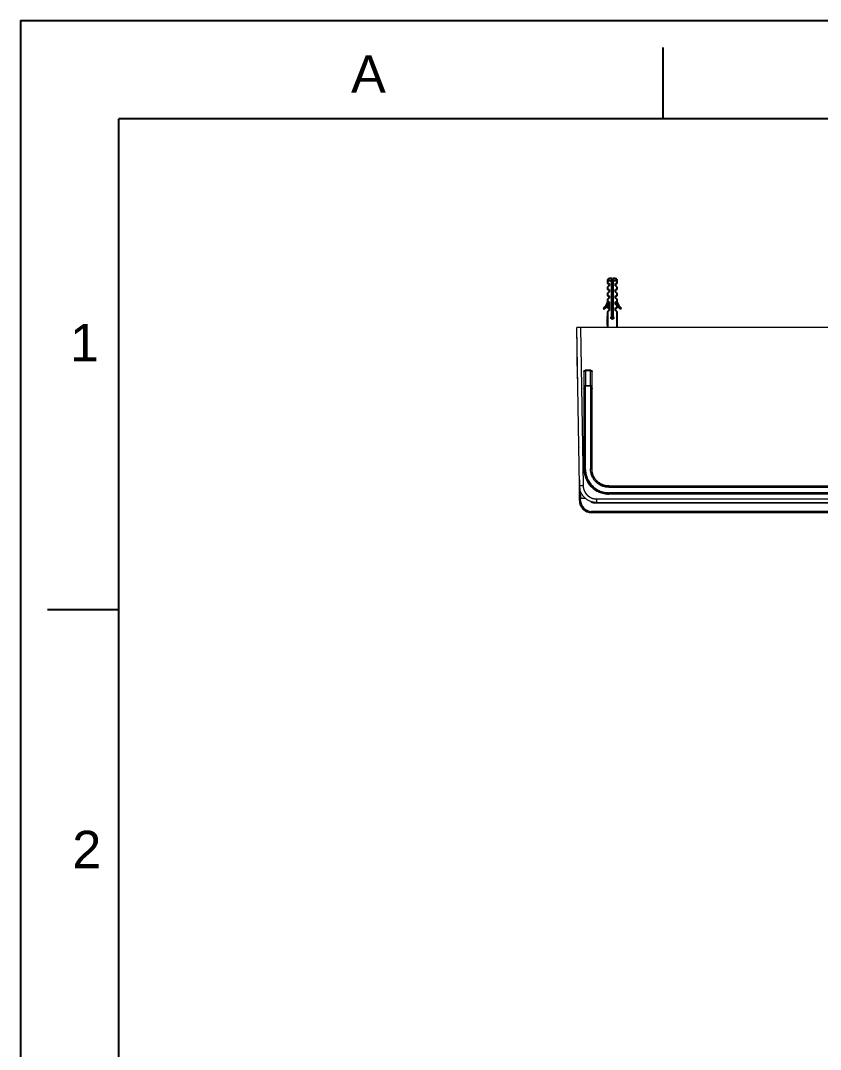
# Model space of a CAD drawing. Header units: millimetres. Extents: x 13235 to 13829, y -4257 to -3417.
# Drawn here: x 13235.3 to 13398.1, y -3626.8 to -3417.3 of the extents above; entities that cross this region are included whole.
import ezdxf

# ---------------------------------------------------------------- set-up
doc = ezdxf.new("R2010")
doc.units = ezdxf.units.MM
doc.header["$LTSCALE"] = 0.1
doc.layers.get('0').update_dxf_attribs({"lineweight": 15})
doc.layers.add('FORM', color=7, linetype='Continuous')
doc.styles.get("Standard").update_dxf_attribs({"font": 'arial.ttf'})

msp = doc.modelspace()

# ---------------------------------------------------------------- linework, layer by layer
at = {"linetype": 'Continuous', "lineweight": 25}
for p, q in [((13354.727, -3470.317), (13354.727, -3470.817)), ((13355.602, -3470.317), (13354.727, -3470.317)), ((13354.727, -3470.817), (13355.102, -3470.817)), ((13355.102, -3470.817), (13355.102, -3471.317)), ((13355.602, -3469.817), (13355.227, -3469.817)), ((13355.602, -3477.601), (13355.602, -3470.317)), ((13356.227, -3469.817), (13355.852, -3469.817)), ((13355.852, -3470.317), (13355.852, -3477.601)), ((13356.727, -3470.317), (13355.852, -3470.317)), ((13356.352, -3470.817), (13356.727, -3470.817)), ((13356.352, -3471.317), (13356.352, -3470.817)), ((13356.727, -3470.817), (13356.727, -3470.317)), ((13354.727, -3471.567), (13354.727, -3472.067)), ((13354.727, -3472.067), (13355.102, -3472.067)), ((13354.727, -3472.817), (13354.727, -3473.317)), ((13354.727, -3473.317), (13355.102, -3473.317)), ((13355.102, -3472.067), (13355.102, -3472.567)), ((13355.102, -3473.317), (13355.102, -3473.817)), ((13355.727, -3471.567), (13355.602, -3471.881)), ((13355.727, -3472.22), (13355.602, -3472.22)), ((13355.727, -3472.407), (13355.602, -3472.44)), ((13355.602, -3472.502), (13355.727, -3472.474)), ((13355.727, -3472.811), (13355.602, -3472.811)), ((13355.727, -3472.917), (13355.602, -3472.945)), ((13355.602, -3472.994), (13355.727, -3472.967)), ((13355.727, -3473.417), (13355.602, -3473.445)), ((13355.602, -3473.494), (13355.727, -3473.467)), ((13355.712, -3471.878), (13355.727, -3471.878)), ((13355.852, -3471.88), (13355.727, -3471.567)), ((13355.727, -3471.878), (13355.727, -3471.567)), ((13355.852, -3473.39), (13355.727, -3473.417)), ((13355.727, -3473.467), (13355.852, -3473.439)), ((13356.352, -3472.067), (13356.727, -3472.067)), ((13356.352, -3472.567), (13356.352, -3472.067)), ((13356.352, -3473.317), (13356.727, -3473.317)), ((13356.352, -3473.817), (13356.352, -3473.317)), ((13356.727, -3472.067), (13356.727, -3471.567)), ((13356.727, -3473.317), (13356.727, -3472.817)), ((13354.727, -3474.067), (13354.727, -3474.567)), ((13354.727, -3474.567), (13354.796, -3474.567)), ((13354.727, -3475.317), (13355.102, -3475.067)), ((13354.727, -3475.817), (13354.727, -3475.317)), ((13354.861, -3474.344), (13354.861, -3474.567)), ((13354.861, -3474.567), (13355.102, -3474.567)), ((13355.102, -3474.567), (13355.102, -3476.317)), ((13355.727, -3473.917), (13355.602, -3473.945)), ((13355.727, -3473.967), (13355.602, -3473.994)), ((13355.602, -3474.445), (13355.727, -3474.417)), ((13355.727, -3474.467), (13355.602, -3474.494)), ((13355.727, -3474.917), (13355.602, -3474.945)), ((13355.602, -3474.994), (13355.727, -3474.967)), ((13355.727, -3475.417), (13355.602, -3475.445)), ((13355.602, -3475.494), (13355.727, -3475.467)), ((13355.852, -3473.89), (13355.727, -3473.917)), ((13355.727, -3473.967), (13355.852, -3473.939)), ((13355.852, -3474.39), (13355.727, -3474.417)), ((13355.852, -3474.439), (13355.727, -3474.467)), ((13355.852, -3474.89), (13355.727, -3474.917)), ((13355.727, -3474.967), (13355.852, -3474.939)), ((13355.852, -3475.39), (13355.727, -3475.417)), ((13355.727, -3475.467), (13355.852, -3475.439)), ((13356.352, -3475.067), (13356.352, -3474.567)), ((13356.352, -3474.567), (13356.727, -3474.567)), ((13356.727, -3474.567), (13356.727, -3474.067)), ((13356.727, -3475.817), (13356.727, -3475.317)), ((13353.929, -3475.878), (13354.095, -3476.065)), ((13354.677, -3477.546), (13354.729, -3477.546)), ((13354.677, -3477.546), (13354.677, -3477.557)), ((13354.733, -3477.557), (13354.677, -3477.557)), ((13354.677, -3477.557), (13354.677, -3477.567)), ((13354.736, -3477.567), (13354.677, -3477.567)), ((13354.677, -3477.567), (13354.677, -3477.588)), ((13354.743, -3477.588), (13354.677, -3477.588)), ((13354.677, -3477.588), (13354.677, -3477.619)), ((13354.749, -3477.619), (13354.677, -3477.619)), ((13354.677, -3477.619), (13354.677, -3477.671)), ((13354.757, -3477.671), (13354.677, -3477.671)), ((13354.677, -3477.671), (13354.677, -3477.734)), ((13354.759, -3477.734), (13354.677, -3477.734)), ((13354.677, -3477.734), (13354.677, -3477.796)), ((13354.727, -3475.817), (13355.102, -3475.817)), ((13354.727, -3476.567), (13354.727, -3477.546)), ((13355.727, -3475.917), (13355.602, -3475.945)), ((13355.727, -3475.967), (13355.602, -3475.994)), ((13355.727, -3476.917), (13355.602, -3476.945)), ((13355.602, -3476.994), (13355.727, -3476.967)), ((13355.602, -3477.494), (13355.727, -3477.467)), ((13355.852, -3475.89), (13355.727, -3475.917)), ((13355.727, -3475.967), (13355.852, -3475.939)), ((13355.852, -3476.39), (13355.727, -3476.417)), ((13355.852, -3476.439), (13355.727, -3476.467)), ((13355.852, -3476.89), (13355.727, -3476.917)), ((13355.727, -3476.967), (13355.852, -3476.939)), ((13355.852, -3477.39), (13355.727, -3477.417)), ((13355.727, -3477.467), (13355.852, -3477.439)), ((13356.352, -3475.817), (13356.727, -3475.817)), ((13356.352, -3476.317), (13356.352, -3475.817)), ((13356.727, -3479.817), (13356.727, -3476.567)), ((13357.526, -3475.878), (13357.36, -3476.065)), ((13354.757, -3477.796), (13354.677, -3477.796)), ((13354.677, -3477.796), (13354.677, -3477.848)), ((13354.749, -3477.848), (13354.677, -3477.848)), ((13354.677, -3477.848), (13354.677, -3477.88)), ((13354.743, -3477.88), (13354.677, -3477.88)), ((13354.677, -3477.88), (13354.677, -3477.9)), ((13354.736, -3477.9), (13354.677, -3477.9)), ((13354.677, -3477.9), (13354.677, -3477.911)), ((13354.733, -3477.911), (13354.677, -3477.911)), ((13354.677, -3477.911), (13354.677, -3477.921)), ((13354.729, -3477.921), (13354.677, -3477.921)), ((13354.733, -3478.005), (13354.677, -3478.005)), ((13354.677, -3478.005), (13354.677, -3478.109)), ((13354.677, -3478.109), (13354.677, -3478.171)), ((13354.759, -3478.109), (13354.677, -3478.109)), ((13354.759, -3478.171), (13354.677, -3478.171)), ((13354.677, -3478.171), (13354.677, -3478.421)), ((13354.733, -3478.421), (13354.677, -3478.421)), ((13354.759, -3478.505), (13354.677, -3478.505)), ((13354.677, -3478.505), (13354.677, -3478.567)), ((13354.759, -3478.567), (13354.677, -3478.567)), ((13354.677, -3478.567), (13354.677, -3478.682)), ((13354.734, -3478.682), (13354.677, -3478.682)), ((13354.677, -3478.682), (13354.677, -3478.796)), ((13354.759, -3478.796), (13354.677, -3478.796)), ((13354.677, -3478.796), (13354.677, -3478.859)), ((13354.759, -3478.859), (13354.677, -3478.859)), ((13354.735, -3478.942), (13354.677, -3478.942)), ((13354.677, -3478.942), (13354.677, -3478.963)), ((13354.743, -3478.963), (13354.677, -3478.963)), ((13354.677, -3478.963), (13354.677, -3478.994)), ((13354.749, -3478.994), (13354.677, -3478.994)), ((13354.677, -3478.994), (13354.677, -3479.046)), ((13354.757, -3479.046), (13354.677, -3479.046)), ((13354.677, -3479.046), (13354.677, -3479.098)), ((13354.759, -3479.098), (13354.677, -3479.098)), ((13354.677, -3479.098), (13354.677, -3479.161)), ((13354.759, -3479.161), (13354.677, -3479.161)), ((13354.677, -3479.161), (13354.677, -3479.213)), ((13354.757, -3479.213), (13354.677, -3479.213)), ((13354.677, -3479.213), (13354.677, -3479.265)), ((13354.749, -3479.265), (13354.677, -3479.265)), ((13354.677, -3479.265), (13354.677, -3479.296)), ((13354.743, -3479.296), (13354.677, -3479.296)), ((13354.677, -3479.296), (13354.677, -3479.317)), ((13354.735, -3479.317), (13354.677, -3479.317)), ((13354.727, -3477.921), (13354.727, -3478.005)), ((13354.727, -3478.421), (13354.727, -3478.505)), ((13354.727, -3478.859), (13354.727, -3478.942)), ((13354.727, -3479.317), (13354.727, -3479.817)), ((13354.733, -3478.005), (13354.733, -3478.109)), ((13354.733, -3478.171), (13354.733, -3478.421)), ((13354.759, -3478.109), (13354.759, -3478.171)), ((13354.759, -3478.505), (13354.759, -3478.567)), ((13354.759, -3478.796), (13354.759, -3478.859)), ((13354.759, -3479.098), (13354.759, -3479.161))]:
    msp.add_line(p, q, dxfattribs=at)
at = {"linetype": 'Continuous', "lineweight": 18, "extrusion": (-1.22465e-16, -1, 0)}
for p, q in [((13348.546, -3484.321), (13348.468, -3479.817)), ((13349.218, -3479.817), (13348.468, -3479.817)), ((13349.03, -3512.001), (13348.468, -3479.817)), ((13349.03, -3512.001), (13348.468, -3479.817)), ((13349.218, -3479.817), (13348.468, -3479.817)), ((13422.665, -3479.817), (13349.218, -3479.817)), ((13422.665, -3479.817), (13349.218, -3479.817)), ((13349.935, -3488.727), (13349.935, -3492.177)), ((13349.935, -3488.727), (13349.935, -3492.177)), ((13351.36, -3488.452), (13350.21, -3488.452)), ((13351.36, -3488.452), (13350.21, -3488.452)), ((13351.635, -3492.177), (13351.635, -3488.727)), ((13351.635, -3492.177), (13351.635, -3488.727)), ((13350, -3492.276), (13349.982, -3492.276)), ((13350, -3492.276), (13349.983, -3492.276)), ((13349.986, -3492.262), (13349.986, -3492.279)), ((13349.986, -3492.262), (13349.986, -3492.28)), ((13349.986, -3492.276), (13349.994, -3492.269)), ((13349.986, -3492.276), (13349.994, -3492.269)), ((13350.025, -3491.653), (13350.275, -3491.653)), ((13351.285, -3491.653), (13351.535, -3491.653)), ((13350.002, -3492.648), (13350.002, -3492.678)), ((13350.002, -3492.678), (13350.002, -3508.711)), ((13351.571, -3492.678), (13351.571, -3492.648)), ((13348.872, -3504.158), (13348.872, -3503.013)), ((13348.872, -3504.158), (13348.872, -3504.167)), ((13349.008, -3514.992), (13349.008, -3510.793)), ((13355.071, -3512.063), (13428.665, -3512.063)), ((13349.32, -3514.567), (13350.36, -3514.567)), ((13352.529, -3515.44), (13423.274, -3515.44)), ((13352.529, -3515.44), (13352.732, -3515.44)), ((13428.665, -3513.711), (13355.002, -3513.711)), ((13351.508, -3517.492), (13428.664, -3517.492)), ((13351.508, -3517.492), (13351.508, -3517.492))]:
    msp.add_line(p, q, dxfattribs=at)
at = {"linetype": 'Continuous', "lineweight": 13, "extrusion": (-1.22465e-16, -1, 0)}
for p, q in [((13349.218, -3479.817), (13349.78, -3512.001)), ((13349.218, -3479.817), (13349.78, -3512.001)), ((13350.007, -3488.851), (13349.97, -3488.756)), ((13351.314, -3488.601), (13350.257, -3488.601)), ((13351.314, -3488.601), (13351.373, -3488.506)), ((13351.623, -3488.756), (13351.564, -3488.851)), ((13350.025, -3491.601), (13350.275, -3491.601)), ((13350.025, -3491.601), (13350.025, -3491.653)), ((13350.025, -3508.682), (13350.025, -3491.653)), ((13350.275, -3491.601), (13351.285, -3491.601)), ((13350.275, -3491.653), (13350.275, -3491.601)), ((13350.275, -3491.653), (13351.285, -3491.653)), ((13350.275, -3508.682), (13350.275, -3491.653)), ((13351.285, -3491.601), (13351.535, -3491.601)), ((13351.285, -3491.601), (13351.285, -3491.653)), ((13351.285, -3491.653), (13351.285, -3508.593)), ((13351.535, -3491.601), (13351.535, -3491.653)), ((13351.575, -3492.274), (13351.623, -3492.196)), ((13350.002, -3492.648), (13350.002, -3492.678)), ((13351.571, -3492.678), (13351.571, -3492.648)), ((13350.002, -3508.711), (13350.025, -3508.682)), ((13350.275, -3508.682), (13350.025, -3508.682)), ((13351.535, -3508.593), (13351.285, -3508.593)), ((13349.008, -3510.8), (13349.008, -3514.992)), ((13355.071, -3512.063), (13355.035, -3512.093)), ((13428.665, -3512.093), (13355.035, -3512.093)), ((13355.035, -3512.343), (13428.664, -3512.343)), ((13349.008, -3514.992), (13349.008, -3514.992)), ((13349.258, -3514.992), (13349.008, -3514.992)), ((13349.258, -3514.992), (13349.258, -3514.499)), ((13352.529, -3514.703), (13423.274, -3514.703)), ((13352.529, -3514.703), (13423.274, -3514.703)), ((13355.025, -3513.682), (13355.002, -3513.711)), ((13428.664, -3513.432), (13355.025, -3513.432)), ((13355.025, -3513.682), (13428.665, -3513.682)), ((13428.664, -3517.242), (13351.508, -3517.242)), ((13352.008, -3515.492), (13428.157, -3515.492))]:
    msp.add_line(p, q, dxfattribs=at)
msp.add_line((13356.727, -3479.817), (13354.727, -3479.817))
at = {"linetype": 'Continuous', "lineweight": 25, "flags": 128}
for points in [[(13355.102, -3471.317), (13354.973, -3471.403), (13354.868, -3471.473), (13354.791, -3471.525), (13354.743, -3471.556), (13354.727, -3471.567)], [(13356.727, -3471.567), (13356.711, -3471.556), (13356.664, -3471.525), (13356.586, -3471.473), (13356.482, -3471.403), (13356.352, -3471.317)], [(13355.102, -3472.567), (13354.973, -3472.653), (13354.868, -3472.723), (13354.791, -3472.775), (13354.743, -3472.806), (13354.727, -3472.817)], [(13356.727, -3472.817), (13356.711, -3472.806), (13356.664, -3472.775), (13356.586, -3472.723), (13356.482, -3472.653), (13356.352, -3472.567)], [(13355.102, -3473.817), (13354.973, -3473.903), (13354.868, -3473.973), (13354.791, -3474.025), (13354.743, -3474.056), (13354.727, -3474.067)], [(13356.727, -3474.067), (13356.711, -3474.056), (13356.664, -3474.025), (13356.586, -3473.973), (13356.482, -3473.903), (13356.352, -3473.817)], [(13356.727, -3475.317), (13356.711, -3475.306), (13356.664, -3475.275), (13356.586, -3475.223), (13356.482, -3475.153), (13356.352, -3475.067)], [(13355.102, -3476.317), (13354.973, -3476.403), (13354.868, -3476.473), (13354.791, -3476.525), (13354.743, -3476.556), (13354.727, -3476.567)], [(13356.727, -3476.567), (13356.711, -3476.556), (13356.664, -3476.525), (13356.586, -3476.473), (13356.482, -3476.403), (13356.352, -3476.317)]]:
    msp.add_lwpolyline(points, dxfattribs=at)
at = {"linetype": 'Continuous', "lineweight": 25}
for centre, radius, start, end in [((13355.227, -3470.317), 0.5, 90, 180), ((13356.227, -3470.317), 0.5, 0, 90), ((13351.914, -3473.604), 3.039, 311.536, 345.90318), ((13352.08, -3473.791), 3.039, 311.536, 345.19848), ((13359.375, -3473.791), 3.038, 194.80152, 228.464), ((13359.54, -3473.604), 3.039, 198.48518, 228.464)]:
    msp.add_arc(centre, radius, start, end, dxfattribs=at)
at = {"linetype": 'Continuous', "lineweight": 18, "extrusion": (0, 0, -1)}
for centre, radius, start, end in [((-13350.21, -3488.727), 0.275, 0.01356, 89.99778), ((-13350.21, -3488.727), 0.275, 0.01356, 89.99778), ((-13351.36, -3488.727), 0.275, 90.00226, 179.98675), ((-13351.36, -3488.727), 0.275, 90.00226, 179.98675), ((-13350.085, -3492.177), 0.15, 303.32868, 0.00504), ((-13350.085, -3492.177), 0.15, 303.32868, 0.00504), ((-13351.485, -3492.177), 0.15, 179.99999, 225.50387), ((-13351.485, -3492.177), 0.15, 179.99999, 225.50387)]:
    msp.add_arc(centre, radius, start, end, dxfattribs=at)
at = {"linetype": 'Continuous', "lineweight": 18}
msp.add_arc((13348.922, -3504.167), 0.05, 180, 234.34018, dxfattribs=at)
at = {"linetype": 'Continuous', "lineweight": 25}
for centre, major_axis, ratio, start_param, end_param in [((13355.727, -3477.537), (1, 0), 0.1958348, 3.1894833, 3.2428293), ((13355.727, -3477.524), (1, 0), 0.3263877, 3.2428293, 3.2749664), ((13355.727, -3477.502), (1, 0), 0.4895842, 3.2749664, 3.3180387), ((13355.727, -3477.416), (1, 0), 0.9791667, 3.3180387, 3.3505569), ((13355.727, -3477.281), (0, 1.632), 0.6127669, 1.7797606, 1.8125047), ((13355.727, -3476.265), (0, 5.875), 0.1702128, 1.8125047, 1.8234766), ((13355.727, -3479.202), (0, 5.875), 0.1702128, 1.3181161, 1.3290879), ((13355.727, -3477.931), (1, 0), 0.1958326, 3.040356, 3.093702), ((13355.727, -3477.944), (1, 0), 0.3263877, 3.0082189, 3.040356), ((13355.727, -3478.774), (1, 0), 0.8285255, 2.8889124, 3.0296569), ((13355.727, -3478.589), (1, 0), 0.8285259, 3.2535284, 3.3942729), ((13355.727, -3478.894), (1, 0), 0.3916668, 3.2642403, 3.3180387), ((13355.727, -3479.365), (1, 0), 0.3916667, 2.9651466, 3.018945), ((13355.727, -3477.965), (1, 0), 0.4895842, 2.9651466, 3.0082189), ((13355.727, -3478.051), (1, 0), 0.9791667, 2.9326284, 2.9651466), ((13355.727, -3478.791), (1, 0), 0.9791667, 3.3180387, 3.3505569), ((13355.727, -3479.468), (1, 0), 0.9791666, 2.9326284, 2.9651466), ((13355.727, -3478.187), (0, 1.632), 0.6127655, 1.3290879, 1.3618321), ((13355.727, -3478.656), (0, 1.632), 0.6127662, 1.7797606, 1.8125047), ((13355.727, -3479.603), (0, 1.632), 0.612766, 1.3290879, 1.3618321), ((13355.727, -3477.874), (0, 4.896), 0.2042553, 1.8125047, 1.8234766), ((13355.727, -3480.385), (0, 4.896), 0.2042553, 1.3181161, 1.3290879)]:
    msp.add_ellipse(centre, major_axis=major_axis, ratio=ratio, start_param=start_param, end_param=end_param, dxfattribs=at)
at = {"linetype": 'Continuous', "lineweight": 13}
for centre, major_axis, ratio, start_param, end_param in [((13350.257, -3488.851), (0.233, 0.09), 0.9998248, 1.2006404, 2.7712921), ((13351.314, -3488.851), (0.213, -0.13), 0.9997909, 0.5481609, 2.1189572), ((13348.922, -3504.158), (-0.05, 0), 0.9952781, 0, 0.9445146), ((13355.035, -3512.343), (0, -0.25), 0.0019517, 3.1503192, 4.7124006), ((13351.508, -3514.992), (0, 2.25), 1, 1.5707963, 3.1415927), ((13352.008, -3514.492), (0, -1), 1, 5.4704456, 6.2831853), ((13352.008, -3515.492), (0, -0.25), 0.0000163, 1.5707963, 2.1500279), ((13355.025, -3513.432), (0, -0.25), 0.0019517, 4.712405, 6.2744588), ((13351.508, -3517.242), (0, -0.25), 0.0000163, 0, 1.5707963)]:
    msp.add_ellipse(centre, major_axis=major_axis, ratio=ratio, start_param=start_param, end_param=end_param, dxfattribs=at)
at = {"linetype": 'Continuous', "lineweight": 18}
for major_axis, start_param, end_param in [((0, -2.5), 4.712389, 6.2831853), ((0, 2.5), 1.5707963, 3.1415927)]:
    msp.add_ellipse((13351.508, -3514.992), major_axis=major_axis, ratio=1, start_param=start_param, end_param=end_param, dxfattribs=at)
at = {"linetype": 'Continuous', "lineweight": 25}
for points, knots in [([(13355.602, -3469.817), (13355.602, -3469.823), (13355.602, -3469.834), (13355.602, -3469.924), (13355.602, -3470.055), (13355.602, -3470.194), (13355.602, -3470.283), (13355.602, -3470.317)], [0, 0, 0, 0, 0.2226813, 0.4443196, 0.6596979, 0.8724361, 1, 1, 1, 1]), ([(13355.852, -3469.817), (13355.852, -3469.823), (13355.852, -3469.834), (13355.852, -3469.924), (13355.852, -3470.055), (13355.852, -3470.194), (13355.852, -3470.283), (13355.852, -3470.317)], [0, 0, 0, 0, 0.2226813, 0.4443196, 0.6596979, 0.8724361, 1, 1, 1, 1]), ([(13355.602, -3471.951), (13355.607, -3471.948), (13355.619, -3471.937), (13355.64, -3471.924), (13355.657, -3471.913), (13355.678, -3471.9), (13355.696, -3471.888), (13355.712, -3471.878)], [0, 0, 0, 0, 0.157577, 0.4640324, 0.5493649, 0.5921098, 1, 1, 1, 1]), ([(13355.602, -3472.442), (13355.616, -3472.438), (13355.657, -3472.428), (13355.741, -3472.406), (13355.818, -3472.388), (13355.852, -3472.376), (13355.852, -3472.376)], [0, 0, 0, 0, 0.1593901, 0.4892491, 0.992899, 1, 1, 1, 1]), ([(13355.852, -3472.442), (13355.809, -3472.452), (13355.728, -3472.47), (13355.643, -3472.487), (13355.602, -3472.495)], [0, 0, 0, 0, 0.5278892, 1, 1, 1, 1]), ([(13355.602, -3472.962), (13355.604, -3472.962), (13355.66, -3472.952), (13355.753, -3472.939), (13355.831, -3472.925), (13355.852, -3472.922)], [0, 0, 0, 0, 0.0206956, 0.7310613, 1, 1, 1, 1]), ([(13355.602, -3473.463), (13355.623, -3473.459), (13355.7, -3473.446), (13355.793, -3473.432), (13355.85, -3473.422), (13355.852, -3473.422)], [0, 0, 0, 0, 0.2576556, 0.9681819, 1, 1, 1, 1]), ([(13355.852, -3472.22), (13355.835, -3472.22), (13355.796, -3472.22), (13355.752, -3472.22), (13355.727, -3472.22)], [0, 0, 0, 0, 0.4512163, 1, 1, 1, 1]), ([(13355.852, -3472.372), (13355.837, -3472.377), (13355.798, -3472.389), (13355.753, -3472.4), (13355.727, -3472.407)], [0, 0, 0, 0, 0.4099212, 1, 1, 1, 1]), ([(13355.852, -3472.444), (13355.841, -3472.447), (13355.803, -3472.457), (13355.759, -3472.467), (13355.727, -3472.474)], [0, 0, 0, 0, 0.2902354, 1, 1, 1, 1]), ([(13355.852, -3472.811), (13355.852, -3472.811), (13355.814, -3472.811), (13355.77, -3472.811), (13355.727, -3472.811)], [0, 0, 0, 0, 0.0220412, 1, 1, 1, 1]), ([(13355.852, -3472.89), (13355.852, -3472.891), (13355.814, -3472.9), (13355.77, -3472.909), (13355.727, -3472.917)], [0, 0, 0, 0, 0.0220269, 1, 1, 1, 1]), ([(13355.727, -3472.967), (13355.758, -3472.96), (13355.802, -3472.951), (13355.841, -3472.942), (13355.852, -3472.939)], [0, 0, 0, 0, 0.7120697, 1, 1, 1, 1]), ([(13355.602, -3473.962), (13355.643, -3473.956), (13355.726, -3473.942), (13355.809, -3473.929), (13355.852, -3473.922)], [0, 0, 0, 0, 0.4845005, 1, 1, 1, 1]), ([(13355.602, -3474.462), (13355.663, -3474.453), (13355.749, -3474.439), (13355.829, -3474.426), (13355.852, -3474.422)], [0, 0, 0, 0, 0.7099477, 1, 1, 1, 1]), ([(13355.602, -3474.962), (13355.606, -3474.962), (13355.642, -3474.955), (13355.719, -3474.944), (13355.8, -3474.931), (13355.843, -3474.923), (13355.852, -3474.922)], [0, 0, 0, 0, 0.0518667, 0.459749, 0.8844154, 1, 1, 1, 1]), ([(13355.602, -3475.462), (13355.606, -3475.462), (13355.661, -3475.452), (13355.753, -3475.438), (13355.83, -3475.425), (13355.852, -3475.422)], [0, 0, 0, 0, 0.0429315, 0.726502, 1, 1, 1, 1]), ([(13355.852, -3477.601), (13355.876, -3477.617), (13355.922, -3477.65), (13355.965, -3477.725), (13355.982, -3477.809), (13355.971, -3477.892), (13355.933, -3477.967), (13355.873, -3478.026), (13355.796, -3478.063), (13355.711, -3478.071), (13355.629, -3478.052), (13355.558, -3478.007), (13355.505, -3477.942), (13355.476, -3477.861), (13355.476, -3477.776), (13355.503, -3477.697), (13355.548, -3477.637), (13355.587, -3477.611), (13355.602, -3477.601)], [0, 0, 0, 0, 0.0649859, 0.1299762, 0.1945023, 0.2571806, 0.319563, 0.3836022, 0.4487263, 0.5126905, 0.575123, 0.6379277, 0.7024233, 0.7674484, 0.8308691, 0.8930698, 0.9563134, 1, 1, 1, 1]), ([(13355.602, -3475.962), (13355.611, -3475.961), (13355.677, -3475.95), (13355.768, -3475.936), (13355.839, -3475.924), (13355.852, -3475.922)], [0, 0, 0, 0, 0.1034403, 0.8277964, 1, 1, 1, 1]), ([(13355.602, -3476.445), (13355.604, -3476.444), (13355.641, -3476.435), (13355.685, -3476.426), (13355.727, -3476.417)], [0, 0, 0, 0, 0.0403341, 1, 1, 1, 1]), ([(13355.602, -3476.462), (13355.611, -3476.461), (13355.676, -3476.45), (13355.769, -3476.436), (13355.839, -3476.424), (13355.852, -3476.422)], [0, 0, 0, 0, 0.108056, 0.8297745, 1, 1, 1, 1]), ([(13355.727, -3476.467), (13355.685, -3476.475), (13355.641, -3476.484), (13355.604, -3476.493), (13355.602, -3476.494)], [0, 0, 0, 0, 0.959902, 1, 1, 1, 1]), ([(13355.602, -3476.962), (13355.631, -3476.958), (13355.704, -3476.946), (13355.792, -3476.932), (13355.844, -3476.923), (13355.852, -3476.922)], [0, 0, 0, 0, 0.3445419, 0.8929656, 1, 1, 1, 1]), ([(13355.727, -3477.417), (13355.69, -3477.425), (13355.646, -3477.434), (13355.608, -3477.443), (13355.602, -3477.445)], [0, 0, 0, 0, 0.84416687, 1, 1, 1, 1]), ([(13355.602, -3477.462), (13355.636, -3477.457), (13355.709, -3477.445), (13355.796, -3477.431), (13355.843, -3477.423), (13355.852, -3477.422)], [0, 0, 0, 0, 0.4044223, 0.883051, 1, 1, 1, 1]), ([(13355.727, -3477.917), (13355.677, -3477.928), (13355.604, -3477.943), (13355.546, -3477.958), (13355.529, -3477.963)], [0, 0, 0, 0, 0.6869287, 1, 1, 1, 1]), ([(13355.537, -3477.974), (13355.568, -3477.968), (13355.654, -3477.953), (13355.809, -3477.93), (13355.912, -3477.912), (13355.96, -3477.903)], [0, 0, 0, 0, 0.2271264, 0.6456964, 1, 1, 1, 1]), ([(13355.727, -3477.967), (13355.677, -3477.977), (13355.616, -3477.989), (13355.569, -3478.002), (13355.561, -3478.004)], [0, 0, 0, 0, 0.8432219, 1, 1, 1, 1]), ([(13355.97, -3477.861), (13355.939, -3477.869), (13355.868, -3477.888), (13355.777, -3477.907), (13355.727, -3477.917)], [0, 0, 0, 0, 0.4497167, 1, 1, 1, 1]), ([(13355.988, -3477.905), (13355.951, -3477.915), (13355.875, -3477.936), (13355.777, -3477.956), (13355.727, -3477.967)], [0, 0, 0, 0, 0.4901724, 1, 1, 1, 1])]:
    msp.add_open_spline(points, degree=3, knots=knots, dxfattribs=at)
at = {"linetype": 'Continuous', "lineweight": 18}
for points, degree, knots in [([(13348.65, -3490.255), (13348.636, -3489.454), (13348.608, -3487.88), (13348.574, -3485.918), (13348.551, -3484.623), (13348.546, -3484.321), (13348.546, -3484.321)], 3, [0, 0, 0, 0, 0.2500139, 0.5000279, 0.7500418, 1, 1, 1, 1]), ([(13350.025, -3491.601), (13350.025, -3491.434), (13350.025, -3491.092), (13350.024, -3490.584), (13350.022, -3490.096), (13350.02, -3489.659), (13350.017, -3489.302), (13350.014, -3489.044), (13350.01, -3488.891), (13350.008, -3488.854), (13350.007, -3488.851)], 3, [0, 0, 0, 0, 0.1168503, 0.240492, 0.3691059, 0.5003498, 0.6315804, 0.7601553, 0.8837366, 1, 1, 1, 1]), ([(13351.564, -3488.851), (13351.562, -3488.854), (13351.559, -3488.891), (13351.553, -3489.044), (13351.548, -3489.302), (13351.544, -3489.659), (13351.54, -3490.096), (13351.537, -3490.584), (13351.536, -3491.092), (13351.535, -3491.434), (13351.535, -3491.601)], 3, [0, 0, 0, 0, 0.1162612, 0.2398429, 0.3684183, 0.4996492, 0.6308935, 0.7595077, 0.8831496, 1, 1, 1, 1]), ([(13350, -3492.274), (13350, -3492.274), (13350.001, -3492.289), (13350.001, -3492.335), (13350.002, -3492.384), (13350.002, -3492.443), (13350.002, -3492.51), (13350.002, -3492.579), (13350.002, -3492.626), (13350.002, -3492.648)], 3, [0, 0, 0, 0, 0.2397112, 0.3683501, 0.4996003, 0.63089, 0.7596426, 0.8835492, 1, 1, 1, 1]), ([(13351.571, -3492.648), (13351.571, -3492.63), (13351.571, -3492.594), (13351.572, -3492.54), (13351.572, -3492.489), (13351.572, -3492.441), (13351.573, -3492.388), (13351.573, -3492.331), (13351.574, -3492.286), (13351.575, -3492.274), (13351.575, -3492.274)], 3, [0, 0, 0, 0, 0.0940698, 0.1879684, 0.2821126, 0.376037, 0.469939, 0.6271303, 0.8139274, 1, 1, 1, 1]), ([(13350.002, -3508.711), (13350.002, -3508.884), (13350.011, -3509.055), (13350.046, -3509.394), (13350.072, -3509.562), (13350.141, -3509.891), (13350.183, -3510.053), (13350.282, -3510.369), (13350.34, -3510.524), (13350.468, -3510.825), (13350.539, -3510.971), (13350.694, -3511.254), (13350.778, -3511.391), (13350.957, -3511.654), (13351.052, -3511.781), (13351.252, -3512.022), (13351.357, -3512.137), (13351.576, -3512.356), (13351.691, -3512.461), (13351.933, -3512.661), (13352.059, -3512.757), (13352.323, -3512.936), (13352.459, -3513.019), (13352.743, -3513.174), (13352.889, -3513.246), (13353.19, -3513.374), (13353.344, -3513.431), (13353.661, -3513.531), (13353.823, -3513.573), (13354.152, -3513.641), (13354.319, -3513.667), (13354.658, -3513.702), (13354.83, -3513.711), (13355.002, -3513.711)], 3, [0, 0, 0, 0, 0.0625, 0.0625, 0.125, 0.125, 0.1875, 0.1875, 0.25, 0.25, 0.3125, 0.3125, 0.375, 0.375, 0.4375, 0.4375, 0.5, 0.5, 0.5625, 0.5625, 0.625, 0.625, 0.6875, 0.6875, 0.75, 0.75, 0.8125, 0.8125, 0.875, 0.875, 0.9375, 0.9375, 1, 1, 1, 1]), ([(13350.275, -3508.682), (13350.275, -3508.971), (13350.329, -3509.568), (13350.584, -3510.453), (13351.025, -3511.305), (13351.642, -3512.064), (13352.402, -3512.682), (13353.253, -3513.123), (13354.139, -3513.377), (13354.735, -3513.432), (13355.025, -3513.432)], 3, [0, 0, 0, 0, 0.1163442, 0.239925, 0.3686076, 0.5, 0.6313923, 0.760075, 0.8836558, 1, 1, 1, 1]), ([(13355.035, -3512.343), (13354.807, -3512.343), (13354.336, -3512.3), (13353.637, -3512.099), (13352.964, -3511.751), (13352.364, -3511.263), (13351.877, -3510.664), (13351.529, -3509.991), (13351.328, -3509.292), (13351.285, -3508.821), (13351.285, -3508.593)], 3, [0, 0, 0, 0, 0.1159774, 0.2398263, 0.3687973, 0.5, 0.6312027, 0.7601737, 0.8840226, 1, 1, 1, 1]), ([(13355.071, -3512.063), (13354.95, -3512.063), (13354.83, -3512.057), (13354.593, -3512.033), (13354.476, -3512.014), (13354.246, -3511.967), (13354.132, -3511.937), (13353.911, -3511.867), (13353.803, -3511.827), (13353.592, -3511.737), (13353.489, -3511.688), (13353.291, -3511.579), (13353.196, -3511.52), (13353.011, -3511.395), (13352.923, -3511.329), (13352.796, -3511.223), (13352.755, -3511.188), (13352.694, -3511.132), (13352.664, -3511.105), (13352.63, -3511.072), (13352.613, -3511.055), (13352.605, -3511.047), (13352.601, -3511.043), (13352.599, -3511.041), (13352.598, -3511.039), (13352.52, -3510.962), (13352.447, -3510.882), (13352.307, -3510.713), (13352.241, -3510.625), (13352.116, -3510.441), (13352.057, -3510.346), (13351.949, -3510.148), (13351.899, -3510.046), (13351.809, -3509.835), (13351.768, -3509.727), (13351.698, -3509.505), (13351.669, -3509.392), (13351.621, -3509.161), (13351.602, -3509.043), (13351.578, -3508.805), (13351.571, -3508.685), (13351.571, -3508.563)], 3, [0, 0, 0, 0, 0.0625, 0.0625, 0.125, 0.125, 0.1875, 0.1875, 0.25, 0.25, 0.3125, 0.3125, 0.375, 0.375, 0.4375, 0.4375, 0.46875, 0.46875, 0.484375, 0.4921875, 0.4960937, 0.4980469, 0.4990234, 0.4990234, 0.5, 0.5, 0.5625, 0.5625, 0.625, 0.625, 0.6875, 0.6875, 0.75, 0.75, 0.8125, 0.8125, 0.875, 0.875, 0.9375, 0.9375, 1, 1, 1, 1]), ([(13352.35, -3515.435), (13352.325, -3515.434), (13352.3, -3515.432), (13352.188, -3515.424), (13352.099, -3515.414), (13351.92, -3515.387), (13351.829, -3515.37), (13351.645, -3515.327), (13351.552, -3515.302), (13351.365, -3515.242), (13351.271, -3515.207), (13351.082, -3515.128), (13350.988, -3515.084), (13350.801, -3514.985), (13350.708, -3514.931), (13350.525, -3514.811), (13350.434, -3514.746), (13350.257, -3514.604), (13350.171, -3514.528), (13350.003, -3514.365), (13349.922, -3514.278), (13349.767, -3514.092), (13349.693, -3513.994), (13349.554, -3513.788), (13349.49, -3513.679), (13349.37, -3513.452), (13349.316, -3513.333), (13349.22, -3513.087), (13349.179, -3512.96), (13349.11, -3512.697), (13349.082, -3512.562), (13349.044, -3512.285), (13349.033, -3512.144), (13349.03, -3512.001)], 3, [0, 0, 0, 0, 0.0190148, 0.0190148, 0.0844138, 0.0844138, 0.1498128, 0.1498128, 0.2152118, 0.2152118, 0.2806108, 0.2806108, 0.3460099, 0.3460099, 0.4114089, 0.4114089, 0.4768079, 0.4768079, 0.5422069, 0.5422069, 0.6076059, 0.6076059, 0.6730049, 0.6730049, 0.7384039, 0.7384039, 0.803803, 0.803803, 0.869202, 0.869202, 0.934601, 0.934601, 1, 1, 1, 1]), ([(13352.529, -3515.44), (13352.446, -3515.44), (13352.361, -3515.437), (13352.188, -3515.424), (13352.099, -3515.414), (13351.92, -3515.387), (13351.829, -3515.37), (13351.645, -3515.327), (13351.552, -3515.302), (13351.365, -3515.242), (13351.271, -3515.207), (13351.082, -3515.128), (13350.988, -3515.084), (13350.801, -3514.985), (13350.708, -3514.931), (13350.525, -3514.811), (13350.434, -3514.746), (13350.257, -3514.604), (13350.171, -3514.528), (13350.003, -3514.365), (13349.922, -3514.278), (13349.767, -3514.092), (13349.693, -3513.994), (13349.554, -3513.788), (13349.49, -3513.679), (13349.37, -3513.452), (13349.316, -3513.333), (13349.22, -3513.087), (13349.179, -3512.96), (13349.11, -3512.697), (13349.082, -3512.562), (13349.044, -3512.285), (13349.033, -3512.144), (13349.03, -3512.001)], 3, [0, 0, 0, 0, 0.0625, 0.0625, 0.125, 0.125, 0.1875, 0.1875, 0.25, 0.25, 0.3125, 0.3125, 0.375, 0.375, 0.4375, 0.4375, 0.5, 0.5, 0.5625, 0.5625, 0.625, 0.625, 0.6875, 0.6875, 0.75, 0.75, 0.8125, 0.8125, 0.875, 0.875, 0.9375, 0.9375, 1, 1, 1, 1]), ([(13349.07, -3512.312), (13349.078, -3512.456), (13349.107, -3512.897), (13349.167, -3513.589), (13349.216, -3513.983), (13349.242, -3514.146)], 3, [0, 0, 0, 0, 0.1911942, 0.6027185, 1, 1, 1, 1]), ([(13349.78, -3512.001), (13349.778, -3512.195), (13349.825, -3512.451), (13349.849, -3512.58), (13349.876, -3512.685), (13349.91, -3512.814), (13349.956, -3512.932), (13349.986, -3513.008), (13350.06, -3513.16), (13350.108, -3513.245), (13350.175, -3513.363), (13350.256, -3513.487), (13350.327, -3513.594), (13350.398, -3513.689), (13350.45, -3513.759), (13350.495, -3513.812), (13350.542, -3513.868), (13350.636, -3513.961), (13350.69, -3514.006), (13350.741, -3514.049), (13350.806, -3514.097), (13350.907, -3514.171), (13351.024, -3514.246), (13351.141, -3514.32), (13351.253, -3514.383), (13351.344, -3514.433), (13351.426, -3514.471), (13351.507, -3514.509), (13351.588, -3514.54), (13351.708, -3514.585), (13351.839, -3514.617), (13351.946, -3514.643), (13352.077, -3514.665), (13352.335, -3514.709), (13352.529, -3514.703)], 2, [0, 0, 0, 0.125, 0.125, 0.1875, 0.1875, 0.25, 0.25, 0.2857143, 0.3214286, 0.3214286, 0.375, 0.375, 0.425, 0.425, 0.4625, 0.4625, 0.5, 0.5357143, 0.5357143, 0.5714286, 0.5714286, 0.625, 0.625, 0.675, 0.675, 0.7125, 0.7125, 0.75, 0.75, 0.8125, 0.8125, 0.875, 0.875, 1, 1, 1]), ([(13349.78, -3512.001), (13349.778, -3512.195), (13349.825, -3512.451), (13349.849, -3512.58), (13349.876, -3512.685), (13349.91, -3512.814), (13349.956, -3512.932), (13349.986, -3513.008), (13350.06, -3513.16), (13350.108, -3513.245), (13350.175, -3513.363), (13350.256, -3513.487), (13350.327, -3513.594), (13350.398, -3513.689), (13350.45, -3513.759), (13350.495, -3513.812), (13350.542, -3513.868), (13350.636, -3513.961), (13350.69, -3514.006), (13350.741, -3514.049), (13350.806, -3514.097), (13350.907, -3514.171), (13351.024, -3514.246), (13351.141, -3514.32), (13351.253, -3514.383), (13351.344, -3514.433), (13351.426, -3514.471), (13351.507, -3514.509), (13351.588, -3514.54), (13351.708, -3514.585), (13351.839, -3514.617), (13351.946, -3514.643), (13352.077, -3514.665), (13352.335, -3514.709), (13352.529, -3514.703)], 2, [0, 0, 0, 0.125, 0.125, 0.1875, 0.1875, 0.25, 0.25, 0.2857143, 0.3214286, 0.3214286, 0.375, 0.375, 0.425, 0.425, 0.4625, 0.4625, 0.5, 0.5357143, 0.5357143, 0.5714286, 0.5714286, 0.625, 0.625, 0.675, 0.675, 0.7125, 0.7125, 0.75, 0.75, 0.8125, 0.8125, 0.875, 0.875, 1, 1, 1]), ([(13349.32, -3514.567), (13349.32, -3514.567), (13349.318, -3514.465), (13349.315, -3514.238), (13349.313, -3514.161)], 3, [0, 0, 0, 0, 0.706188, 1, 1, 1, 1])]:
    msp.add_open_spline(points, degree=degree, knots=knots, dxfattribs=at)
at = {"linetype": 'Continuous', "lineweight": 13}
for points, knots in [([(13350.257, -3488.601), (13350.258, -3488.604), (13350.258, -3488.614), (13350.26, -3488.647), (13350.261, -3488.67), (13350.262, -3488.727), (13350.262, -3488.76), (13350.264, -3488.835), (13350.264, -3488.876), (13350.265, -3488.963), (13350.266, -3489.009), (13350.267, -3489.104), (13350.267, -3489.153), (13350.268, -3489.252), (13350.268, -3489.302), (13350.269, -3489.376), (13350.269, -3489.401), (13350.269, -3489.437), (13350.269, -3489.456), (13350.269, -3489.477), (13350.27, -3489.488), (13350.27, -3489.493), (13350.27, -3489.495), (13350.27, -3489.497), (13350.27, -3489.497), (13350.27, -3489.498), (13350.27, -3489.498), (13350.27, -3489.498), (13350.27, -3489.498), (13350.27, -3489.498), (13350.27, -3489.498), (13350.27, -3489.571), (13350.27, -3489.647), (13350.271, -3489.805), (13350.272, -3489.886), (13350.272, -3490.054), (13350.272, -3490.14), (13350.273, -3490.315), (13350.273, -3490.404), (13350.274, -3490.584), (13350.274, -3490.675), (13350.274, -3490.859), (13350.274, -3490.952), (13350.275, -3491.138), (13350.275, -3491.231), (13350.275, -3491.416), (13350.275, -3491.509), (13350.275, -3491.601)], [0, 0, 0, 0, 0.0625, 0.0625, 0.125, 0.125, 0.1875, 0.1875, 0.25, 0.25, 0.3125, 0.3125, 0.375, 0.375, 0.4375, 0.4375, 0.46875, 0.46875, 0.484375, 0.4921875, 0.4960937, 0.4980469, 0.4990234, 0.4995117, 0.4997559, 0.4998779, 0.499939, 0.4999695, 0.4999847, 0.4999847, 0.5, 0.5, 0.5625, 0.5625, 0.625, 0.625, 0.6875, 0.6875, 0.75, 0.75, 0.8125, 0.8125, 0.875, 0.875, 0.9375, 0.9375, 1, 1, 1, 1]), ([(13351.285, -3491.601), (13351.285, -3491.509), (13351.285, -3491.416), (13351.285, -3491.231), (13351.285, -3491.138), (13351.286, -3490.952), (13351.286, -3490.86), (13351.286, -3490.676), (13351.287, -3490.584), (13351.287, -3490.404), (13351.288, -3490.315), (13351.289, -3490.14), (13351.289, -3490.054), (13351.29, -3489.886), (13351.291, -3489.805), (13351.292, -3489.687), (13351.292, -3489.648), (13351.293, -3489.591), (13351.293, -3489.563), (13351.293, -3489.53), (13351.293, -3489.514), (13351.293, -3489.506), (13351.293, -3489.502), (13351.293, -3489.5), (13351.293, -3489.499), (13351.293, -3489.499), (13351.293, -3489.498), (13351.293, -3489.498), (13351.293, -3489.498), (13351.293, -3489.498), (13351.293, -3489.498), (13351.294, -3489.45), (13351.294, -3489.401), (13351.296, -3489.302), (13351.296, -3489.252), (13351.298, -3489.153), (13351.298, -3489.104), (13351.3, -3489.009), (13351.301, -3488.963), (13351.302, -3488.876), (13351.303, -3488.835), (13351.305, -3488.76), (13351.306, -3488.727), (13351.308, -3488.67), (13351.309, -3488.647), (13351.312, -3488.614), (13351.313, -3488.604), (13351.314, -3488.601)], [0, 0, 0, 0, 0.0625, 0.0625, 0.125, 0.125, 0.1875, 0.1875, 0.25, 0.25, 0.3125, 0.3125, 0.375, 0.375, 0.4375, 0.4375, 0.46875, 0.46875, 0.484375, 0.4921875, 0.4960938, 0.4980469, 0.4990234, 0.4995117, 0.4997559, 0.4998779, 0.499939, 0.4999695, 0.4999847, 0.4999847, 0.5, 0.5, 0.5625, 0.5625, 0.625, 0.625, 0.6875, 0.6875, 0.75, 0.75, 0.8125, 0.8125, 0.875, 0.875, 0.9375, 0.9375, 1, 1, 1, 1]), ([(13355.025, -3513.682), (13354.853, -3513.682), (13354.681, -3513.673), (13354.342, -3513.638), (13354.175, -3513.612), (13353.846, -3513.543), (13353.684, -3513.501), (13353.367, -3513.402), (13353.213, -3513.345), (13352.912, -3513.216), (13352.765, -3513.145), (13352.482, -3512.99), (13352.346, -3512.906), (13352.082, -3512.727), (13351.956, -3512.632), (13351.714, -3512.432), (13351.599, -3512.327), (13351.38, -3512.108), (13351.275, -3511.993), (13351.075, -3511.751), (13350.98, -3511.625), (13350.801, -3511.361), (13350.717, -3511.225), (13350.562, -3510.942), (13350.491, -3510.795), (13350.362, -3510.494), (13350.305, -3510.34), (13350.206, -3510.023), (13350.164, -3509.861), (13350.095, -3509.532), (13350.069, -3509.365), (13350.034, -3509.026), (13350.025, -3508.854), (13350.025, -3508.682)], [0, 0, 0, 0, 0.0625, 0.0625, 0.125, 0.125, 0.1875, 0.1875, 0.25, 0.25, 0.3125, 0.3125, 0.375, 0.375, 0.4375, 0.4375, 0.5, 0.5, 0.5625, 0.5625, 0.625, 0.625, 0.6875, 0.6875, 0.75, 0.75, 0.8125, 0.8125, 0.875, 0.875, 0.9375, 0.9375, 1, 1, 1, 1]), ([(13351.535, -3508.593), (13351.535, -3508.714), (13351.542, -3508.834), (13351.566, -3509.071), (13351.584, -3509.188), (13351.632, -3509.419), (13351.662, -3509.532), (13351.731, -3509.753), (13351.771, -3509.862), (13351.861, -3510.072), (13351.911, -3510.175), (13352.02, -3510.373), (13352.078, -3510.469), (13352.204, -3510.653), (13352.27, -3510.741), (13352.41, -3510.911), (13352.484, -3510.991), (13352.637, -3511.144), (13352.718, -3511.218), (13352.887, -3511.358), (13352.975, -3511.425), (13353.16, -3511.55), (13353.255, -3511.609), (13353.453, -3511.717), (13353.556, -3511.767), (13353.767, -3511.857), (13353.875, -3511.897), (13354.096, -3511.967), (13354.21, -3511.996), (13354.44, -3512.044), (13354.557, -3512.062), (13354.794, -3512.087), (13354.914, -3512.093), (13355.035, -3512.093)], [0, 0, 0, 0, 0.0625, 0.0625, 0.125, 0.125, 0.1875, 0.1875, 0.25, 0.25, 0.3125, 0.3125, 0.375, 0.375, 0.4375, 0.4375, 0.5, 0.5, 0.5625, 0.5625, 0.625, 0.625, 0.6875, 0.6875, 0.75, 0.75, 0.8125, 0.8125, 0.875, 0.875, 0.9375, 0.9375, 1, 1, 1, 1]), ([(13349.78, -3512.001), (13349.692, -3512.002), (13349.501, -3512.005), (13349.279, -3512.006), (13349.148, -3512.006), (13349.054, -3512.004), (13349.03, -3512.002), (13349.03, -3512.001)], [0, 0, 0, 0, 0.2496728, 0.499782, 0.6248366, 0.7498912, 1, 1, 1, 1]), ([(13349.78, -3512.001), (13349.692, -3512.002), (13349.501, -3512.005), (13349.279, -3512.006), (13349.148, -3512.006), (13349.054, -3512.004), (13349.03, -3512.002), (13349.03, -3512.001)], [0, 0, 0, 0, 0.2496728, 0.499782, 0.6248366, 0.7498912, 1, 1, 1, 1]), ([(13349.313, -3514.161), (13349.313, -3514.146), (13349.311, -3514.035), (13349.307, -3513.792), (13349.302, -3513.477), (13349.299, -3513.283), (13349.299, -3513.24)], [0, 0, 0, 0, 0.0683929, 0.4770149, 0.8856368, 1, 1, 1, 1]), ([(13352.529, -3514.703), (13352.529, -3514.751), (13352.529, -3514.8), (13352.529, -3514.895), (13352.529, -3514.941), (13352.529, -3515.03), (13352.529, -3515.073), (13352.529, -3515.153), (13352.529, -3515.191), (13352.529, -3515.259), (13352.529, -3515.289), (13352.529, -3515.343), (13352.529, -3515.365), (13352.529, -3515.402), (13352.529, -3515.416), (13352.529, -3515.435), (13352.529, -3515.44), (13352.529, -3515.44)], [0, 0, 0, 0, 0.125, 0.125, 0.25, 0.25, 0.375, 0.375, 0.5, 0.5, 0.625, 0.625, 0.75, 0.75, 0.875, 0.875, 1, 1, 1, 1]), ([(13352.529, -3514.703), (13352.529, -3514.751), (13352.529, -3514.8), (13352.529, -3514.895), (13352.529, -3514.941), (13352.529, -3515.03), (13352.529, -3515.073), (13352.529, -3515.153), (13352.529, -3515.191), (13352.529, -3515.259), (13352.529, -3515.289), (13352.529, -3515.343), (13352.529, -3515.365), (13352.529, -3515.402), (13352.529, -3515.416), (13352.529, -3515.435), (13352.529, -3515.44), (13352.529, -3515.44)], [0, 0, 0, 0, 0.125, 0.125, 0.25, 0.25, 0.375, 0.375, 0.5, 0.5, 0.625, 0.625, 0.75, 0.75, 0.875, 0.875, 1, 1, 1, 1])]:
    msp.add_open_spline(points, degree=3, knots=knots, dxfattribs=at)
for points in [[(13351.535, -3491.653), (13351.535, -3508.593)], [(13351.535, -3508.593), (13351.571, -3508.563)]]:
    msp.add_open_spline(points, degree=1, dxfattribs=at)
at = {"linetype": 'Continuous', "lineweight": 18}
for points, degree in [([(13351.571, -3500.658), (13351.571, -3492.678)], 1), ([(13351.571, -3508.563), (13351.571, -3500.658)], 1), ([(13349.242, -3514.146), (13349.282, -3514.48), (13349.319, -3514.514)], 2)]:
    msp.add_open_spline(points, degree=degree, dxfattribs=at)
at = {"layer": 'FORM', "color": 7, "linetype": 'Continuous'}
for p, q in [((13235.256, -3417.298), (13829.256, -3417.298)), ((13235.256, -3417.298), (13235.256, -4257.298)), ((13366.056, -3437.298), (13366.056, -3422.762)), ((13809.256, -3437.298), (13255.256, -3437.298)), ((13255.256, -3537.298), (13240.72, -3537.298))]:
    msp.add_line(p, q, dxfattribs=at)
at = {"layer": 'FORM', "linetype": 'Continuous'}
msp.add_line((13255.256, -4237.298), (13255.256, -3437.298), dxfattribs=at)

# ---------------------------------------------------------------- texts
at = {"layer": 'FORM', "char_height": 7.624, "attachment_point": 5}
for s, width, insert in [('A', 10, (13306.075, -3428.189)), ('1', 50, (13248.254, -3482.892)), ('2', 50, (13248.731, -3586.092))]:
    msp.add_mtext_dynamic_manual_height_columns(s, width=width, gutter_width=12.5, heights=[0], dxfattribs=dict(at, insert=insert))

doc.saveas('drawing.dxf')
